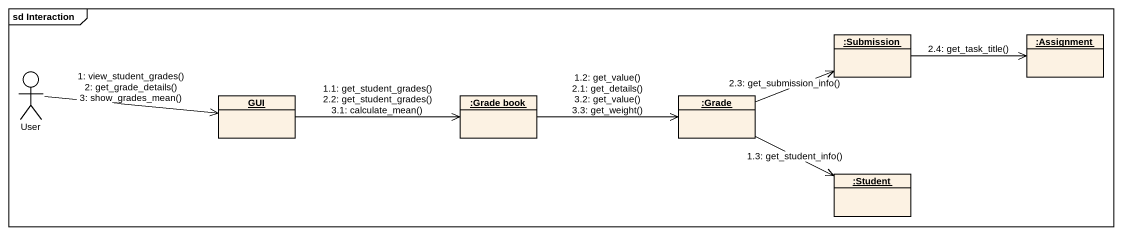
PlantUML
@startuml
mainframe sd Interaction
allowmixing
hide circle
hide empty members
object ":Submission" as Submission
object ":Assignment" as Assignment
actor User
object GUI
object ":Grade book" as Grade_book
object ":Grade" as Grade
object ":Student" as Student
User -right-> GUI : 1: view_student_grades()\n2: get_grade_details()\n3: show_grades_mean()
GUI -right-> Grade_book : 1.1: get_student_grades()\n2.2: get_student_grades()\n3.1: calculate_mean()
Grade_book -right-> Grade : 1.2: get_value()\n2.1: get_details()\n3.2: get_value()\n3.3: get_weight()
Grade -right-> Student : 1.3: get_student_info()
Grade -right-> Submission : 2.3: get_submission_info()
Submission -right-> Assignment : 2.4: get_task_title()
@enduml
